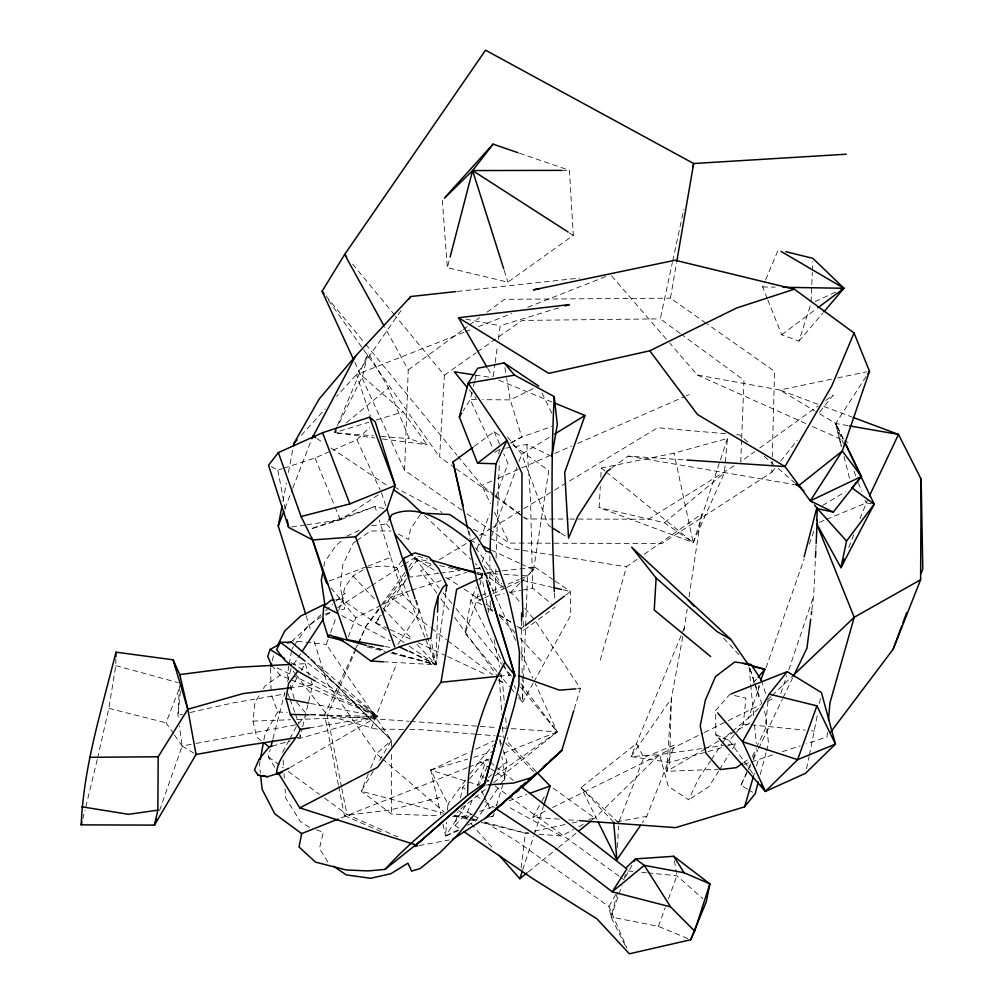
<?xml version="1.0" encoding="UTF-8"?>
<svg xmlns="http://www.w3.org/2000/svg" width="1004" height="1004" viewBox="0 0 1004 1004"><rect width="100%" height="100%" fill="white"/><g stroke="black" fill="none" stroke-linecap="round" stroke-linejoin="round"><path stroke-width="0.75" stroke-dasharray="5 3.75" d="M97.576 758.108L108.834 708.372L115.811 665.639L115.887 658.16M521.565 620.623L521.967 660.72M495.851 569.055L495.223 595.51L504.209 593.74M496.101 558.161L499.352 461.639M467.073 513.784L509.153 543.076L661.812 543.578L771.825 472.256L772.214 458.276M772.252 456.732L774.586 371.304L707.28 324.028M383.302 661.761L435.974 664.723L437.581 611.951M461.978 510.233L404.599 470.299L408.251 369.823L384.77 327.254M489.826 556.053L490.002 585.42M518.629 697.554L522.595 702.311L523.461 680.461M523.523 678.892L525.556 627.4M525.619 625.831L527.602 575.894L534.881 567.147L552.702 579.358M741.63 439.714L740.776 461.627L754.707 451.599M741.692 438.146L743.977 380.215L681.515 334.42M811.081 301.903L812.311 272.36M812.374 270.804L812.763 261.479M811.872 609.917L813.654 596.125L815.399 558.927M815.838 549.627L816.064 544.984M617.485 847.451L618.527 825.89M179.415 685.795L177.946 715.262L178.574 719.881M600.806 477.151L601.308 468.027L674.023 453.168L727.448 438.447L724.399 472.859L693.237 542.587L599.124 507.585L600.304 486.287M454.925 467.851L439.626 456.895L444.358 375.22L395.488 316.059M409.444 570.209L416.986 560.47L417.262 555.965L427.591 558.99M458.64 830.496L445.625 835.955L446.629 822.301M447.508 810.165L447.947 804.104L430.729 770.093L470.035 751.858M827.434 732.343L827.045 736.974L806.225 743.838M767.997 701.181L765.387 728.59L756.89 746.813M736.346 732.355L743.299 724.122L745.934 698.081L729.695 694.492L715.626 710.568L715.827 734.69L717.86 736.999M180.444 691.053L177.946 715.262L182.49 714.246M261.228 740.701L256.698 737.124L252.983 721.136L254.978 702.298L260.337 693.526M521.114 868.083L525.381 833.119L528.393 832.467M496.415 805.748L504.786 778.1L506.982 761.823L503.242 750.001M391.02 653.089L435.974 664.723L445.751 592.975M493.315 376.299L494.972 364.038M495.185 362.494L497.482 345.64M498.31 339.503L500.18 325.71L560.634 307.274M683.912 630.562L687.238 609.139M689.07 596.865L701.495 514.086L642.987 555.149M520.699 582.42L533.601 569.82L548.774 470.612L510.659 443.442M496.817 671.45L465.09 633.474L470.889 599.852L476.448 587.164M706.013 323.125L670.446 298.15L676.52 262.973M288.914 665.815L287.345 674.901L288.637 679.357M289.177 664.297L291.285 652.173M809.387 755.196L817.846 712.589M819.502 703.352L820.883 695.646M259.986 761.258L259.434 764.308L260.375 773.105M263.901 739.898L265.031 733.798L277.744 711.886L271.168 694.266M323.865 566.52L324.719 561.914L336.089 545.473L342.515 539.901M682.795 636.611L671.362 698.608L666.706 771.285L717.935 769.328M282.902 501.46L286.391 483.112M288.424 472.407L293.369 446.403M458.866 828.137L455.101 825.514L457.786 811.772M460.485 798.042L462.568 787.349L465.53 783.823M806.501 768.763L809.073 756.702M680.273 333.504L660.281 318.858L672.391 262.508M672.718 260.99L683.849 209.208M478.042 594.079L476.411 601.584L465.09 633.474M480 585.068L482.61 573.071L479.523 580.111M97.225 759.614L85.39 808.735M297.096 737.601L300.183 737.137L302.304 728.201M302.668 726.72L308.341 702.925M308.705 701.432L312.608 685.067L311.127 680.787M472.031 392.137L470.248 399.592L463.246 410.749M473.449 386.163L474.515 381.683M474.879 380.19L476.298 374.216M272.272 660.72L273.64 654.997M362.532 376.262L368.179 352.956L388.397 387.958L409.306 438.685L427.227 444.759L403.169 411.841L362.532 376.262L337.821 425.809M386.352 630.299L341.812 599.413L345.012 586.851L353.019 576.02L365.381 568.477M274.782 767.332L268.319 756.865L270.252 749.348M272.95 738.831L284.91 692.271M287.608 681.754L291.085 668.237L294.9 673.182M82.73 819L85.001 810.203M519.507 153.21L569.431 170.341L573.297 235.363L507.924 282.149L447.345 267.654L449.704 258.555M498.687 453.557L499.841 449.177L504.334 448.386M624.35 878.349L625.417 874.308M625.279 945.63L611.009 917.029L618.138 889.996M760.254 774.523L766.152 752.335M766.541 750.866L768.499 743.462L765.399 714.446L762.412 705.561M600.279 660.168L626.458 566.758L637.904 558.726M753.527 776.192L754.38 773.281M756.514 765.977L758.208 760.141M477.553 785.868L486.287 759.124L488.747 761.057M574.225 709.175L580.425 688.531L535.546 621.137M494.219 813.027L493.34 815.938L488.998 817.758M767.834 299.983L781.689 334.759L798.946 341.096L811.019 303.459M522.707 869.891L533.764 836.056M534.241 834.575L543.377 806.626M727.448 438.447L693.237 542.587L664.397 522.733L599.124 507.585M780.798 693.463L786.772 675.767M788.755 669.869L813.654 596.125M687.828 938.589L658.411 926.341L611.009 917.029L618.502 895.493M619.004 894.062L622.003 885.453M159.573 810.479L182.138 746.022L179.415 726.03M732.405 731.276L748.419 718.073L759.777 685.644M765.964 667.961L804.166 558.877M809.324 544.13L814.495 529.384M476.699 549.627L479.874 540.855M480.414 539.399L489.412 514.55M495.775 497.018L507.949 463.396L503.744 453.745M391.434 746.662L391.422 740.4L326.275 644.43L328.421 638.544M330.567 632.658L336.478 616.469M338.624 610.57L345.075 592.912L333.604 603.316M658.411 926.341L665.275 907.553M668.451 898.881L676.897 875.752L676.407 872.765M482.083 562.127L485.296 553.38M491.722 535.885L516.872 467.375M519.018 461.539L521.691 454.247L550.719 436.489M492.876 610.369L490.328 608.7L491.96 604.308M455.101 825.514L467.626 811.947L472.583 798.908M284.96 508.501L292.227 489.613M292.779 488.17L311.24 440.216M619.23 821.36L643.74 757.543L674.726 744.981L646.777 816.352L642.384 822.74M173.654 733.798L166.011 722.805L179.54 687.853M848.769 547.544L853.802 534.592M859.964 518.779L867.431 500.155M371.204 728.427L395.927 665.464M348.212 636.95L355.88 617.673L402.968 594.694L419.082 612.176L397.86 644.493M368.33 773.933L361.365 791.24L391.585 814.056L439.94 815.813M370.652 768.16L376.462 753.74L391.422 740.4L307.726 656.29M684.477 627.538L631.027 756.589L669.643 762.4L723.683 747.101M767.257 298.539L762.638 286.943L765.048 281.233M765.65 279.802L778.276 249.795M336.804 427.001L334.382 432.699L374.617 437.92M337.407 425.57L368.179 352.956M487.128 766.73L479.084 785.279L430.729 770.093L440.894 814.997M341.536 787.01L327.367 715.25L357.939 644.907M358.566 643.476L366.046 626.245L380.591 606.14M747.378 789.106L740.914 785.228L750.477 763.981M753.025 758.321L756.853 749.812M705.523 748.695L666.706 771.285L669.643 762.4L671.362 698.608L631.027 756.589L659.565 754.606L668.237 786.295L688.694 799.799L698.433 778.866L710.543 760.819M752.31 756.627L756.238 748.218M338.411 785.015L324.568 714.798L354.199 651.546M354.851 650.14L357.487 644.518M358.152 643.112L366.046 626.245L379.261 609.19M740.914 785.228L750.44 765.462M753.163 759.802L757.932 749.925M758.61 748.507L782.442 699.06M783.12 697.654L792.645 677.876M337.131 427.189L334.382 432.699L373.413 435.811M282.563 752.423L289.089 740.224M289.805 738.869L296.331 726.67M625.429 877.107L631.88 865.398M518.403 694.002L522.595 702.311L533.124 683.285M533.877 681.929L570.724 615.352L570.523 591.582L553.97 580.237M559.253 819.176L532.898 817.256L541.118 802.422M541.871 801.079L544.858 795.683M615.728 894.464L608.964 906.549L611.009 917.029M388.561 628.793L375.91 622.844L382.838 610.645M383.616 609.29L390.543 597.104L406.946 578.505M371.593 525.657L386.565 523.95L388.109 521.277M290.294 689.397L298.163 675.855M301.3 670.434L305.241 663.669L292.917 664.322M373.237 771.172L361.365 791.24L443.592 813.253M379.562 760.467L391.422 740.4L307.237 656.127M263.412 688.518L264.943 686.008L280.078 675.077L288.713 678.729M718.651 771.047L708.912 786.672L688.694 799.799M719.466 769.742L729.193 754.117M732.443 748.921L735.694 743.713L725.026 745.232M866.113 376.475L835.73 423.475L841.239 446.68M420.299 514.387L410.347 529.547L408.716 539.424L397.948 533.839M293.632 664.359L297.033 659.201M297.874 657.909L301.275 652.751M442.927 823.983L445.625 835.955L466.22 804.769M711.409 759.526L721.788 744.064M722.642 742.772L727.837 735.041L731.263 732.217M467.437 825.2L475.607 821.159L499.641 785.705M500.494 784.438L504.786 778.1L501.937 756.614M291.813 649.149L293.494 646.676M294.335 645.446L306.948 626.91L321.343 616.619M401.023 310.6L356.483 374.592L336.679 396.367M375.91 622.844L381.244 615.264M382.135 613.996L406.193 579.873M381.507 604.885L405.139 572.205M408.779 567.172L415.141 558.375L428.67 561.437M465.58 780.083L447.947 804.104L450.583 805.723M470.211 773.758L479.485 761.12L493.504 745.068M424.855 637.163L396.781 567.549L403.621 558.337M383.026 604.32L405.666 575.079M771.825 472.256L774.749 468.579M780.61 461.225L797.189 440.392M819.628 412.205L833.282 395.049L825.677 400.521M469.483 779.117L486.287 759.124M715.827 734.69L729.406 740.588L735.355 733.535M753.238 683.034L757.116 678.466M798.946 341.096L822.954 312.934M301.25 435.322L325.221 408.967M298.828 722.93L305.116 716.768M509.957 592.925L519.633 583.475M283.793 468.178L315.043 457.962L356.872 439.752L369.861 427.177M748.419 718.073L758.547 708.422M767.558 699.851L770.934 696.625M772.051 695.559L792.319 676.257M320.979 614.774L292.315 640.79L326.275 644.43M325.572 610.608L332.449 604.358M488.383 777.46L491.872 774.523M497.683 769.641L506.982 761.823M664.397 522.733L724.399 472.859M336.792 430.703L334.382 432.699L368.782 422.27M346.393 422.747L388.397 387.958M528.28 871.874L557.295 848.405M558.5 847.426L577.84 831.789M460.761 808.948L486.413 788.466M493.742 782.605L557.283 731.891L535.308 683.636M523.937 626.534L521.49 628.378L517.512 626.019M565.616 595.259L570.523 591.582L562.943 589.812M781.689 334.759L816.566 308.73M517.11 626.32L523.486 630.525L555.074 607.069M474.214 446.353L494.144 431.657L500.494 436.188M408.251 369.823L462.041 330.454M463.296 329.538L468.303 325.873M469.546 324.957L479.561 317.64M487.065 312.144L504.585 299.33L670.446 298.15M611.888 467.914L628.178 456.13L687.188 460.058M759.777 447.947L818.072 405.992M444.358 375.22L476.172 352.755M477.452 351.864L521.992 320.427L660.281 318.858M486.513 781.928L489.036 780.146M495.348 775.678L557.283 731.891L520.812 683.46M355.73 541.344L353.232 543.076L342.778 565.026L340.381 587.39L344.673 608.951L338.599 610.52M356.972 540.478L370.689 530.965L391.008 531.041M743.688 762.563L747.378 760.015M383.967 508.601L374.994 506.48L310.7 528.907L340.306 519.846L381.495 492.813L386.502 507.924M325.911 615.314L329.827 612.766M337.658 607.684L370.288 586.487M371.593 585.633L402.905 565.29M404.21 564.436L417.262 555.965M494.595 452.478L499.841 449.177M734.175 465.743L648.471 519.219L570.159 519.068M431.369 564.537L420.663 571.012L437.154 593.59M439.413 559.68L470.198 541.068M471.541 540.265L478.23 536.211M479.573 535.408L491.621 528.117M492.964 527.313L522.419 509.505M523.762 508.689L553.217 490.893M554.559 490.077L657.645 427.754L725.741 433.741M822.69 505.426L845.242 491.822M290.394 767.357L377.83 716.454L308.015 656.415M706.854 747.917L721.575 739.358M722.918 738.58L751.017 722.215M510.798 443.115L521.766 437.041L551.623 426.524M538.897 834.198L561.437 836.018L573.435 829.568M578.768 826.694L584.102 823.832M592.096 819.528L594.77 818.097L659.565 754.606L702.198 748.507M510.772 442.764L521.766 437.041L510.22 399.881L506.681 378.32M445.625 835.955L457.899 829.906M532.898 817.256L546.954 810.303M552.577 807.53L702.988 733.158M704.394 732.468L726.883 721.349M728.289 720.646L760.618 704.67M767.646 701.194L774.674 697.717M533.249 388.699L510.22 399.881L482.547 399.68M478.343 579.095L483.765 576.547M346.807 536.186L361.791 529.183M483.313 598.359L476.411 601.584L481.707 604.734M484.694 597.706L491.596 594.493M492.977 593.841L505.414 588.043M506.794 587.39L521.992 580.299L552.326 587.353M475.645 749.26L493.893 740.801M815.135 301.564L838.465 290.809M491.834 481.016L481.832 485.409L458.012 456.456M497.545 478.519L549 455.979M554.723 453.469L571.866 445.952M577.589 443.454L684.778 396.492M686.209 395.865L689.07 394.622M479.397 596.263L470.889 599.852L502.326 662.163M480.816 595.661L486.488 593.264M492.161 590.879L519.093 579.496M520.511 578.894L527.602 575.894L499.678 574.137M819.389 522.318L825.05 519.972M826.468 519.382L866.113 502.954L874.17 504.209M340.871 817.984L467.236 767.721M468.68 767.144L489.023 759.049M503.544 753.276L557.283 731.891L520.561 687.163M463.923 332.337L356.483 374.592L370.338 415.957M465.379 331.772L472.633 328.91M478.444 326.626L511.827 313.499M527.803 307.224L607.646 275.824M306.86 524.741L340.306 519.846L374.994 506.48L377.316 513.96M328.998 581.078L366.36 566.733M367.803 566.181L390.794 557.346L379.173 519.947M452.427 816.265L464.902 816.716L472.256 814.068M479.598 811.42L497.218 805.07M508.978 800.841L526.611 794.49M743.738 764.433L749.687 762.463M751.18 761.973L774.975 754.129M782.417 751.682L800.263 745.796M271.205 466.634L277.844 470.123L282.312 468.667M409.921 590.791L390.543 597.104L430.352 627.412M411.402 590.302L441.208 580.588M447.169 578.643L466.534 572.33M476.963 568.929L479.95 567.95L488.672 612.176M376.249 419.998L403.169 411.841M430.729 770.093L467.688 759.087M473.612 757.317L494.307 751.155M488.91 817.243L493.34 815.938L491.395 811.747M725.177 746.687L735.694 743.713M272.172 746.11L290.281 741.027M297.837 738.906L377.83 716.454L306.308 662.025M324.945 614.059L331.019 612.478M440.041 797.427L390.016 810.015L344.422 815.537L338.712 786.534M190.057 712.539L232.413 703.026L284.847 693.99M534.429 831.149L566.105 824.297M572.142 822.991L578.178 821.686M588.733 819.402L594.77 818.097L552.589 787.801M831.513 379.198L779.857 390.016L697.341 375.019L669.781 343.142M837.587 377.931L866.452 371.894M510.195 592.548L520.662 590.477M522.168 590.176L532.635 588.106L551.522 604.069M174.495 735.028L182.138 746.022L194.45 743.726M195.993 743.437L297.548 724.499M419.132 845.581L449.403 839.971M616.707 821.787L646.777 816.352M505.84 448.135L526.836 444.471L551.836 456.456M309.37 727.9L377.83 716.454L290.043 661.874M291.662 526.974L305.341 524.966M703.716 748.281L723.507 745.457M407.963 577.35L438.597 573.347M440.128 573.146L460.033 570.548M475.356 568.553L479.95 567.95L475.419 563.683M289.416 687.916L312.608 685.067M487.229 572.544L501.059 570.975M502.602 570.799L534.881 567.147M366.611 567.724L383.227 565.892L396.781 567.549M457.272 291.436L579.584 278.058M499.402 676.181L510.17 675.052M577.425 688.757L580.425 688.531M485.748 785.028L488.86 784.814M335.725 599.84L341.812 599.413M252.983 721.136L290.445 719.73M296.682 719.504L377.83 716.454L316.775 681.917M561.612 170.366L569.431 170.341M523.749 517.148L526.297 518.98L568.59 519.055M476.398 399.642L470.248 399.592L492.977 448.55M762.638 286.943L775.151 287.157M403.583 729.444L375.885 729.004L324.568 714.798M409.745 729.544L422.056 729.745L474.817 734.112M310.663 714.911L377.83 716.454L293.883 676.031M484.166 573.158L498.122 574.037M277.744 711.886L287.106 712.551M310.537 714.233L408.929 721.274M410.485 721.387L496.378 727.536M502.627 727.975L557.283 731.891M568.565 819.854L577.865 820.532M381.219 436.439L409.306 438.685M481.431 822.489L525.381 833.119L531.392 833.596M476.373 734.238L494.985 735.781M496.541 735.907L501.197 736.296M736.572 434.694L739.672 434.958L749.034 443.103M743.299 724.122L749.499 724.725M751.042 724.875L805.246 730.159M811.445 730.761L814.545 731.063M627.889 870.932L634.013 871.535M641.669 872.288L646.275 872.74M647.806 872.89L676.897 875.752L702.9 898.743M382.361 438.924L427.227 444.759M454.222 815.16L470.951 818.36M475.218 375.044L490.128 377.366M553.806 555.25L508.99 548.159L489.839 537.943M555.35 555.501L626.458 566.758M628.178 456.13L794.428 484.568M847.978 425.608L835.73 423.475L815.775 411.527M384.77 646.476L390.794 647.555M465.956 319.172L500.18 325.71M310.525 703.44L377.83 716.454L290.143 679.344M476.774 572.305L482.786 573.66M416.986 560.47L432.134 563.897M439.702 565.616L453.331 568.703M454.837 569.042L459.38 570.071M477.553 574.188L483.602 575.568M454.159 815.888L467.801 819.189M469.307 819.553L475.369 821.021M108.834 708.372L166.011 722.805M367.037 646.877L385.021 651.533M472.47 818.762L478.506 820.406M484.555 822.05L525.381 833.119M115.811 665.639L178.26 682.682M367.991 645.861L384.607 650.466M392.162 652.562L435.974 664.723L431.118 639.774M369.823 646.174L384.858 650.391M392.376 652.5L435.974 664.723L427.767 637.753M476.272 573.309L483.639 575.468M316.436 829.819L323.351 832.266L319.423 848.518L328.433 862.8M817.934 404.273L779.857 390.016L814.445 410.724M823.795 406.457L851.618 416.873M498.85 380.177L551.987 401.951M324.493 798.029L346.97 814.495L397.76 836.897M344.422 815.537L381.658 831.927M697.341 375.019L806.789 423.989M812.474 426.537L848.016 442.438M470.236 540.265L480.088 544.858M491.358 550.117L519.52 563.244M520.925 563.909L533.601 569.82M389.979 629.445L412.481 640.025M418.103 642.673L446.24 655.888M447.646 656.553L487.04 675.064M498.298 680.348L502.515 682.331L504.447 703.867M277.091 667.949L292.49 675.366M408.766 651.433L435.974 664.723L425.445 638.607M341.762 615.59L390.255 640.878M409.645 650.994L435.974 664.723L416.836 644.254M394.095 486.865L441.961 512.404M473.424 529.183L488.471 537.203M510.095 807.818L561.437 836.018M467.626 811.947L471.667 814.344M473.022 815.148L479.761 819.139M485.158 822.339L514.839 839.921L608.964 906.549L626.898 948.077M488.346 608.675L493.642 611.825M498.95 614.975L512.203 622.856M748.67 789.872L752.548 792.206M182.138 746.022L196.069 754.506M415.141 558.375L437.719 572.33M445.701 577.262L458.979 585.47M458.489 810.604L469.031 817.105M470.349 817.909L475.607 821.159M550.995 527.012L548.498 525.431L521.691 454.247L505.853 434.845M561.035 533.362L568.565 538.119M309.508 827.384L300.46 821.636L285.663 797.979L285.048 788.868M462.568 787.349L465.216 789.031M475.77 795.758L483.69 800.803M485.007 801.644L494.257 807.53M569.368 232.84L573.297 235.363M499.252 614.573L512.002 622.969M316.812 438.472L323.313 442.827M331.107 448.035L386.992 485.434M479.485 761.12L489.613 767.909M490.868 768.763L495.926 772.151M497.193 773.005L504.786 778.1M464.112 588.997L480.765 600.48M485.898 604.019L492.299 608.437M392.715 634.716L404.16 642.66M409.255 646.187L435.974 664.723M489.299 577.551L503.067 587.315M509.329 591.745L514.337 595.297L521.089 603.517M456.192 468.768L494.432 496.152M495.712 497.068L522.469 516.232M618.979 876.115L510.07 797.038M620.234 877.007L623.999 879.705M268.319 756.865L283.304 767.834M288.299 771.499L319.498 794.365M481.418 775.728L483.903 777.585M485.145 778.514L488.885 781.288M495.123 785.919L508.827 796.109M494.181 494.734L481.832 485.409L490.492 503.694M495.411 495.662L522.595 516.181M523.824 517.11L526.297 518.98M431.594 628.353L446.529 639.724M447.771 640.665L492.562 674.763M498.787 679.495L502.515 682.331L500.707 673.182M489.977 762.023L494.897 765.889M496.127 766.855L513.345 780.397M601.308 468.027L604.935 470.964M606.14 471.955L693.237 542.587L674.023 453.168M381.206 757.832L376.462 753.74L327.078 682.958L313.135 638.092M382.398 758.861L444.207 812.01M764.232 456.331L773.595 464.476M778.263 468.542L794.641 482.786M618.677 822.803L581.115 787.55L636.536 743.512L643.74 757.543M424.566 515.592L470.901 559.404M505.652 743.186L534.053 772.051M536.036 771.448L507.898 742.307L507.484 737.689M613.695 822.326L581.115 787.55L596.941 819.49M353.019 576.02L375.358 599.903M382.8 607.859L412.581 639.699M499.766 616.431L514.688 632.432M520.022 638.142L543.478 663.28M723.683 638.255L739.471 655.298M483.941 565.98L503.682 588.143M464.902 816.716L466.973 819.063M471.127 823.732L493.918 849.472M271.494 665.25L280.078 675.077M611.574 275.862L668.752 341.962M296.607 702.361L305.279 712.476M331.082 588.093L355.88 617.673M497.808 672.63L509.706 686.874M510.697 688.066L514.663 692.81M352.617 264.14L394.497 314.854M326.049 296.067L364.741 343.104M365.732 344.309L457.021 455.251M524.941 608.211L534.58 619.957M386.565 523.95L391.522 529.999M414.351 557.81L439.162 588.03M443.14 592.862L452.076 603.743M456.042 608.575L501.699 664.184M502.69 665.401L511.626 676.282M469.207 389.979L476.134 398.475M295.854 674.424L327.367 715.25M440.819 598.61L450.896 612.402M454.561 617.422L497.607 676.357M475.62 547.757L501.686 583.989M328.408 300.171L362.77 348.589M363.674 349.856L439.626 456.895M729.406 740.588L754.594 776.167M487.718 368.481L492.336 376.487M503.029 663.544L510.722 678.767M514.211 685.694L515.604 688.455M843.172 438.811L835.73 423.475L841.741 447.42M541.997 392.928L551.987 413.535M843.147 439.049L835.73 423.475L843.46 443.705M494.495 512.128L509.153 543.076M356.872 439.752L380.19 490.015M481.682 790.851L483.627 795.03M484.267 796.423L490.743 810.353M354.826 362.306L404.599 470.299M488.107 580.048L515.905 641.067M521.076 652.424L532.722 677.964M494.144 431.657L499.553 444.082M315.043 457.962L334.432 505.451M335.01 506.894L340.306 519.846M853.952 471.165L856.161 476.95M858.382 482.723L861.696 491.395M865.009 500.067L866.113 502.954M287.935 693.45L289.528 697.855M290.056 699.311L294.837 712.489M295.364 713.957L299.092 724.21M305.241 663.669L309.169 675.077M754.431 681.829L749.436 667.007L758.622 696.425L758.509 685.795M754.933 683.31L761.91 704.068M390.794 557.346L402.968 594.694M504.146 270.252L507.924 282.149M501.372 744.102L499.503 738.191L500.72 747.403M761.459 680.323L765.663 693.739M306.157 615.665L311.265 632.118M416.371 600.292L427.315 636.247M415.543 600.241L419.082 612.176M290.357 685.28L294.674 700.102M843.987 456.393L849.622 478.845M469.019 531.342L471.102 540.39M467.914 529.723L469.897 538.759M494.093 639.636L499.503 667.083M341.837 788.542L346.97 814.495M277.844 470.123L285.789 512.341M674.45 860.767L676.169 871.259M504.912 367.539L506.43 376.776M749.084 667.083L753.929 718.6M754.506 724.838L756.276 743.575M505.69 717.709L506.518 726.934M299.932 734.263L300.183 737.137M442.312 200.323L447.345 267.654M283.09 760.015L283.605 767.608M284.007 773.682L284.32 778.238M526.836 444.471L530.526 500.005L532.635 588.106M499.44 678.867L501.762 714.572M502.565 726.984L503.268 737.852M554.421 593.075L554.71 599.3M523.172 621.263L523.486 630.525M270.553 667.886L271.093 691.154M522.093 668.426L522.18 674.588M522.206 676.119L522.595 702.311M490.216 600.932L490.328 608.7M391.46 754.506L391.585 814.056"/><path stroke-width="1.5" d="M156.498 819.264L154.453 825.125L196.069 754.506L187.798 709.251L179.766 674.588L173.09 659.791L115.962 652.173C101.931 709.062 83.545 765.989 81.211 824.861L154.453 825.125L157.866 810.14L158.18 756.765L187.798 709.251L243.043 693.601L289.416 687.916M830.772 732.016L893.221 649.099L920.618 579.735L921.145 479.159L898.492 434.418L853.086 417.426M115.912 656.666L115.962 652.173M521.565 620.623L521.653 612.867M289.052 768.135L276.589 774.26C276.803 756.602 293.758 744.955 300.234 729.431L309.37 727.9M388.874 519.934L391.974 514.563C420.889 502.038 448.926 525.23 470.65 541.733L470.487 550.895L477.251 582.697L489.701 622.191L504.912 662.339L515.203 676.006M437.581 611.951L438.058 596.426L442.789 587.503L445.575 585.018L446.793 585.345L445.964 591.456M489.939 553.016L491.031 525.745L496.001 463.785L506.995 440.379L468.228 383.189L477.716 368.242L504.159 362.921L538.659 386.063M554.346 591.532C551.673 526.611 550.97 461.514 554.208 396.593L514.6 375.145L504.159 362.921M815.474 557.383L815.775 551.183M816.139 543.428L817.231 520.185M816.716 520.524L817.381 508.626L814.495 504.949M748.946 665.526L731.05 639.611L631.629 547.18L656.127 578.04L654.231 610.03L710.656 656.528M334.207 599.94L331.157 600.154L323.74 606.19L322.748 619.506L328.082 636.787L343.067 640.677M828.488 719.994L829.931 703.026L854.216 617.284L816.553 523.498L840.938 567.674L874.17 504.209L845.167 443.304M810.692 619.104L806.94 648.207L793.336 676.47M811.282 614.511L811.684 611.449M300.234 729.431L290.369 714.434L286.052 698.709L288.575 683.46L297.774 671.161L315.419 681.151M278.02 772.565L299.832 807.906L377.529 767.395L440.982 682.318L456.657 589.273L476.988 579.722M551.836 456.456L557.32 424.529L554.208 396.593M676.784 261.442L693.676 163.526L485.547 50.2L344.636 254.476L322.083 291.248L353.521 359.457M260.262 759.727L263.349 742.947M323.024 571.113L321.318 580.312L324.819 604.157L300.572 616.142L284.621 631.152L277.066 646.538M305.693 614.172L278.246 525.933L282.024 506.054M293.369 446.403L293.959 443.341L319.197 398.99L355.617 355.956L410.812 296.519L455.716 291.612M337.971 819.151L301.664 833.596L299.029 846.987L315.469 862.097L346.229 869.979L368.217 870.907L385.009 869.414L421.655 840.16M845.205 443.002L861.445 476.473L851.881 487.831L874.17 504.209L846.548 541.03L840.938 567.674L844.301 559.052M693.011 166.576L693.676 163.526L846.209 154.214M270.892 666.455L271.582 663.594M271.017 746.348L272.561 740.337M81.211 824.861L81.964 821.925M450.106 257.037L472.608 170.567L493.077 144.137L518.039 152.708M804.104 556.919L816.867 507.622M496.001 463.785L477.553 463.208L459.355 416.949L468.228 383.189L514.6 375.145M758.284 781.915L755.146 793.75L744.579 806.852L675.554 827.635L579.408 820.644M438.058 596.426L434.569 608.939L430.829 638.306C409.695 642.171 389.037 649.387 370.915 661.059C357.575 651.621 344.836 640.226 329.237 634.804L328.082 636.787M744.579 806.852L753.527 776.192M573.773 710.644L561.813 750.465L521.791 787.701M463.886 831.638L532.898 878.713L596.853 918.76L629.37 953.8L690.626 939.769L694.642 931.11L709.891 883.871L673.709 856.274L635.469 858.897L625.505 868.372M499.101 855.32L519.821 878.726L522.231 871.372M543.867 805.145L550.117 786.019L537.115 772.565M539.512 288.663L533.475 289.855L675.064 260.237L794.365 289.202L854.04 332.964L869.489 371.254L842.281 451.034L810.278 500.858L833.27 512.078L861.445 476.473L842.281 451.034L799.046 485.359L795.971 484.832M278.748 644.643L270.089 649.475L267.729 656.352L271.494 665.25M386.954 509.304L395.099 485.559L375.27 421.944L369.635 417.175L322.56 432.724L278.359 452.603L268.545 465.241L288.625 527.414L312.646 539.951L355.554 536.789L386.954 509.304L415.091 598.748M554.861 403.131L585.018 415.48L564.687 472.482L568.565 538.119M731.138 693.927L787.274 671.651L821.435 692.572L835.428 744.077L805.534 773.293L765.399 791.416L742.583 741.73L769.177 694.103L816.917 705.85L797.64 759.664L765.399 791.416L718.864 738.166M893.221 649.099L901.818 625.781M902.897 622.869L906.662 612.666M921.183 573.322L922.789 568.954L921.145 479.159M278.246 525.933L283.843 511.412M311.792 438.773L355.617 355.956M760.618 680.31L764.86 669.329L748.796 664.661M690.626 939.769L706.301 901.743L709.891 883.871L684.063 872.752L644.304 865.348L635.469 858.897L634.026 861.507M854.04 332.964L831.714 386.051L785.028 466.559L687.188 460.058M569.142 536.751L577.877 516.244L606.88 471.541L610.633 468.83M869.414 495.963L898.492 434.418L849.509 425.884M306.835 655.386L291.449 642.158L280.405 642.322L276.577 649.588L284.571 659.979L297.774 671.161M504.912 662.339C482.673 702.737 468.24 749.147 467.55 795.331C439.539 819.339 409.657 841.967 385.009 869.414M459.355 416.949L461.689 413.234M867.807 373.864L869.489 371.254M302.129 651.458L323.363 619.179M598.321 822.276L616.895 859.775L640.627 825.301M409.03 299.079L410.812 296.519M769.177 694.103L787.274 671.651M272.172 746.11L269.147 746.963L259.019 759.325L254.476 769.917L258.053 775.226L267.491 776.732L282.325 772.051L276.589 774.26M758.083 677.323L764.86 669.329L753.289 666.556M823.958 311.755L843.962 288.273L812.901 258.367L785.806 251.665M445.412 196.884L493.077 144.137M293.959 443.341L297.084 439.903M444.471 198.202L472.608 170.567L561.612 170.366M793.436 675.177L854.216 617.284L920.618 579.735M452.427 839.407L485.208 818.335L532.973 777.159L561.813 750.465L550.205 760.743M525.832 782.342L485.208 818.335L504.083 802.522M528.154 780.284L536.274 773.08M543.239 766.918L546.728 763.831M508.802 798.569L512.341 795.607M515.88 792.645L519.432 789.671M519.821 878.726L527.075 872.852M579.057 830.81L591.143 821.021M477.553 463.208L506.995 440.379L522.005 473.499L521.565 573.435L523.009 616.632M525.167 625.617L564.386 596.175M817.808 307.801L843.962 288.273L780.961 251.364M467.588 528.217L453.03 461.965L472.972 447.282M467.55 795.331L483.978 783.71M742.458 763.416L736.308 767.671L720.207 769.553L706.038 753.276L700.215 726.005L705.348 700.227L715.538 676.52L734.802 661.962L751.13 664.447L761.459 680.323M554.672 434.054L585.018 415.48M565.064 305.931L569.481 304.576L458.514 317.741L548.799 373.362L649.776 350.798L736.635 307.99L794.365 289.202M861.445 476.473L810.278 500.858L785.028 466.559L697.479 414.501L649.776 350.798M841.214 289.541L843.962 288.273L782.969 287.282M278.359 452.603L301.087 516.52L349.844 503.895L395.099 485.559L369.635 417.175M529.547 793.436L550.117 786.019M532.973 777.159L513.709 783.02L488.86 784.814M287.219 642.987L291.449 642.158M417.626 845.857L414.602 846.422L484.204 785.141L514.776 674.575L486.463 580.387M196.069 754.506L244.549 745.683L295.54 737.84M157.866 810.14L128.512 814.319L81.663 806.764M179.766 674.588L235.94 667.346L291.386 664.397M440.982 682.318L497.858 676.345M575.932 688.869L559.429 690.15L518.767 675.717M90.009 757.292L158.18 756.765M290.369 714.434L309.106 714.873M421.128 513.119L449.805 514.525L470.161 528.556L477.377 537.479L486.074 551.259L490.893 552.388L498.85 568.502L508.124 595.272L515.441 628.14L519.432 651.734L518.855 685.845L514.161 706.151L496.039 768.951L488.195 790.688L484.116 799.197L474.804 813.805L458.062 834.537L440.518 852.145L420.111 868.573L411.565 871.133L407.938 863.151L390.895 873.718L370.601 878.287L346.229 874.873L333.516 866.251M370.915 661.059L383.302 661.761M473.725 374.806L454.348 371.794L467.224 387.557M258.053 775.226L267.491 776.732M383.264 646.199L347.108 639.699L312.646 539.951L301.087 516.52M286.052 698.709L309.006 703.151M833.27 512.078L817.381 508.626L846.548 541.03M743.5 663.481L746.148 664.071M449.717 566.193L475.268 571.966M553.832 587.704L561.424 589.461M694.642 931.11L670.597 906.901L612.227 891.816L554.183 847.112L495.574 808.371M334.759 636.636L366.485 645.446M430.54 559.868L474.792 572.87M299.832 807.906L416.108 844.979L484.204 785.141L514.349 674.148L487.429 584.466M482.911 546.176L489.952 549.464M399.241 646.789L407.411 650.768M323.74 606.19L337.595 613.419M731.05 639.611L717.182 631.667L656.127 578.04M270.089 649.475L284.722 658.561M552.25 527.803L559.78 532.559M568.063 231.999L472.608 170.567L503.682 268.758M312.909 435.861L315.507 437.606M393.493 489.789L406.494 498.486L422.307 513.446M484.292 573.999L486.789 575.769M301.664 833.596L274.795 813.867L262.119 789.257L260.689 776.042M280.405 642.322L305.078 661.084M520.725 786.195L626.847 868.912L612.227 891.816L644.304 865.348L670.597 906.901M263.487 742.483L269.147 746.963M795.808 483.802L803.991 490.931M687.916 599.626L694.228 606.441M717.622 712.878L742.583 741.73L797.64 759.664L835.428 744.077L816.917 705.85M328.107 584.554L326.124 582.182L312.043 538.232M346.631 256.898L344.636 254.476L384.017 325.886M322.083 291.248L324.066 293.657M394.497 533.626L412.368 555.388M799.046 485.359L800.979 487.806M810.63 500.055L812.562 502.502M760.894 785.065L765.399 791.416M673.709 856.274L684.063 872.752M458.514 317.741L486.953 367.15M446.793 585.345L438.698 568.678L428.997 557.019L415.028 552.865L403.621 558.337L409.08 576.309M470.65 541.733L487.467 578.63M322.56 432.724L349.844 503.895M355.554 536.789L394.785 646.89M175.625 667.196L173.09 659.791L187.798 709.251M453.03 461.965L463.12 505.702M287.207 519.884L288.625 527.414M613.695 822.326L616.895 859.775"/></g></svg>
